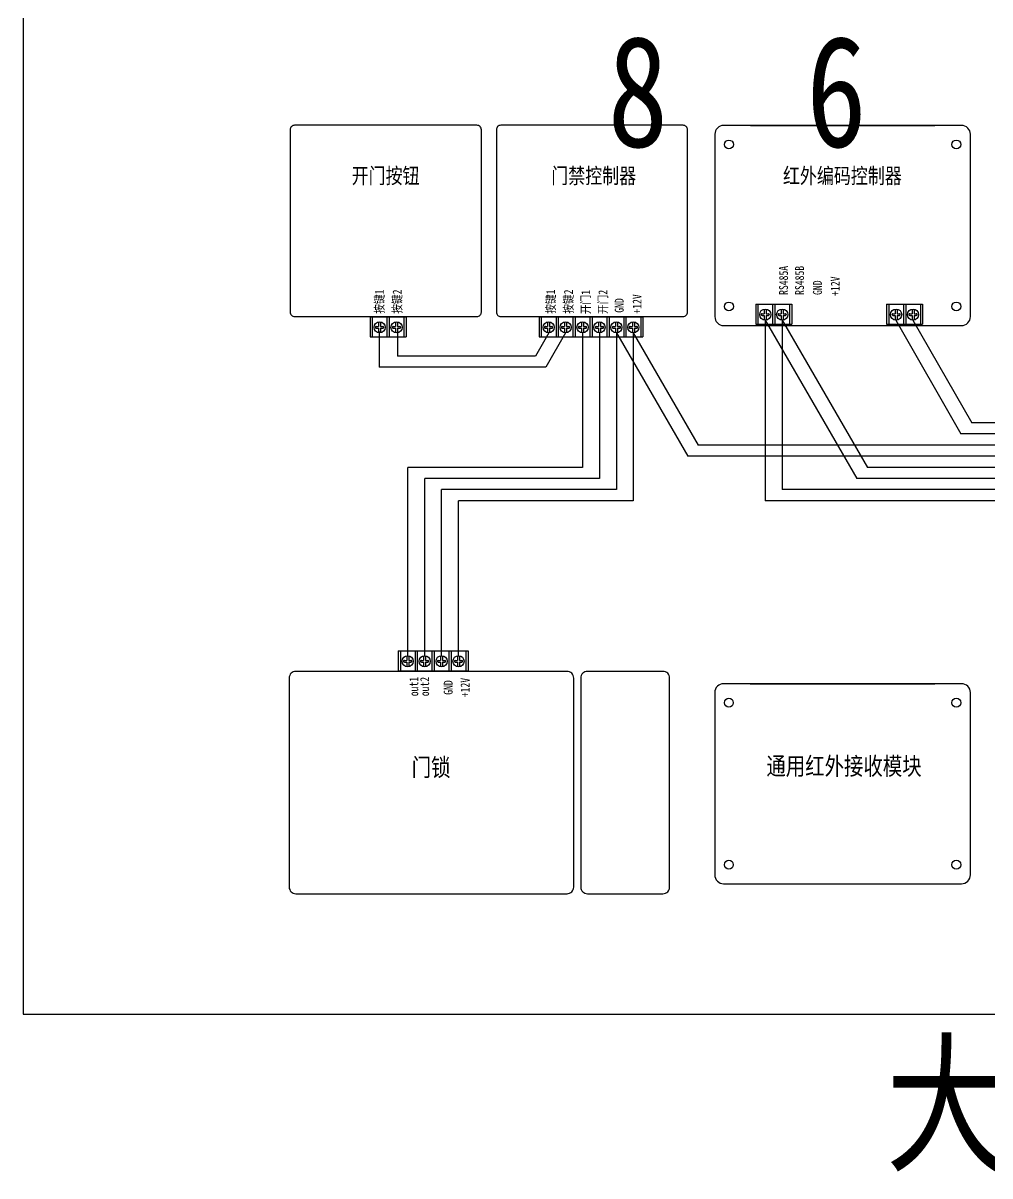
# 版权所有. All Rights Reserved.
# Model space of a CAD drawing. Extents: x 1266371 to 1373991, y 308041 to 309598.
# Drawn here: x 1266785 to 1267220, y 308041 to 308560 of the extents above; entities that cross this region are included whole.
import ezdxf
from ezdxf.enums import TextEntityAlignment as Align

# ---------------------------------------------------------------- set-up
doc = ezdxf.new("R2010")
doc.units = 0
doc.header["$LTSCALE"] = 1000
doc.header["$MEASUREMENT"] = 0
doc.layers.get('0').update_dxf_attribs({"linetype": 'CONTINUOUS'})
doc.styles.add('-宋体', font='', dxfattribs={"width": 0.8})
doc.styles.get('-宋体').set_extended_font_data('SimSun')

msp = doc.modelspace()

# ---------------------------------------------------------------- linework, layer by layer
for p, q in [((1267111.96, 308513.84), (1267194.96, 308513.84)), ((1267114.35, 308433.45), (1267130.59, 308433.45)), ((1267114.35, 308433.45), (1267114.35, 308424.45)), ((1267115.35, 308433.45), (1267115.35, 308424.45)), ((1267118.2, 308431.24), (1267118.2, 308429.16)), ((1267119.1, 308431.24), (1267119.1, 308429.16)), ((1267121.97, 308433.45), (1267121.97, 308424.45)), ((1267122.97, 308433.45), (1267122.97, 308424.45)), ((1267125.82, 308431.24), (1267125.82, 308429.16)), ((1267126.72, 308431.24), (1267126.72, 308429.16)), ((1267129.59, 308433.45), (1267129.59, 308424.45)), ((1267130.59, 308433.45), (1267130.59, 308424.45)), ((1267173.2, 308433.45), (1267173.2, 308424.45)), ((1267173.2, 308433.45), (1267189.44, 308433.45)), ((1267174.2, 308433.45), (1267174.2, 308424.45)), ((1267177.05, 308431.24), (1267177.05, 308429.16)), ((1267177.95, 308431.24), (1267177.95, 308429.16)), ((1267180.82, 308433.45), (1267180.82, 308424.45)), ((1267181.82, 308433.45), (1267181.82, 308424.45)), ((1267184.67, 308431.24), (1267184.67, 308429.16)), ((1267185.57, 308431.24), (1267185.57, 308429.16)), ((1267188.44, 308433.45), (1267188.44, 308424.45)), ((1267189.44, 308433.45), (1267189.44, 308424.45)), ((1266940.84, 308427.69), (1266957.08, 308427.69)), ((1266940.84, 308427.69), (1266940.84, 308418.69)), ((1266941.84, 308427.69), (1266941.84, 308418.69)), ((1266948.46, 308427.69), (1266948.46, 308418.69)), ((1266949.46, 308427.69), (1266949.46, 308418.69)), ((1266956.08, 308427.69), (1266956.08, 308418.69)), ((1266957.08, 308427.69), (1266957.08, 308418.69)), ((1267016.89, 308427.74), (1267063.61, 308427.74)), ((1267016.89, 308427.74), (1267016.89, 308418.74)), ((1267016.89, 308427.74), (1267063.61, 308427.74)), ((1267016.89, 308427.74), (1267016.89, 308418.74)), ((1267017.89, 308427.74), (1267017.89, 308418.74)), ((1267017.89, 308427.74), (1267017.89, 308418.74)), ((1267024.51, 308427.74), (1267024.51, 308418.74)), ((1267024.51, 308427.74), (1267024.51, 308418.74)), ((1267025.51, 308427.74), (1267025.51, 308418.74)), ((1267025.51, 308427.74), (1267025.51, 308418.74)), ((1267032.13, 308427.74), (1267032.13, 308418.74)), ((1267032.13, 308427.74), (1267032.13, 308418.74)), ((1267033.13, 308427.74), (1267033.13, 308418.74)), ((1267033.13, 308427.74), (1267033.13, 308418.74)), ((1267039.75, 308427.74), (1267039.75, 308418.74)), ((1267039.75, 308427.74), (1267039.75, 308418.74)), ((1267040.75, 308427.74), (1267040.75, 308418.74)), ((1267040.75, 308427.74), (1267040.75, 308418.74)), ((1267047.37, 308427.74), (1267047.37, 308418.74)), ((1267047.37, 308427.74), (1267047.37, 308418.74)), ((1267048.37, 308427.74), (1267048.37, 308418.74)), ((1267048.37, 308427.74), (1267048.37, 308418.74)), ((1267054.99, 308427.74), (1267054.99, 308418.74)), ((1267054.99, 308427.74), (1267054.99, 308418.74)), ((1267055.99, 308427.74), (1267055.99, 308418.74)), ((1267055.99, 308427.74), (1267055.99, 308418.74)), ((1267062.61, 308427.74), (1267062.61, 308418.74)), ((1267062.61, 308427.74), (1267062.61, 308418.74)), ((1267063.61, 308427.74), (1267063.61, 308418.74)), ((1267063.61, 308427.74), (1267063.61, 308418.74)), ((1267117.18, 308429.16), (1267118.2, 308429.16)), ((1267117.18, 308428.39), (1267118.2, 308428.39)), ((1267118.2, 308428.39), (1267118.2, 308426.29)), ((1267119.1, 308429.16), (1267120.11, 308429.16)), ((1267119.1, 308428.39), (1267119.1, 308426.29)), ((1267119.1, 308428.39), (1267120.13, 308428.39)), ((1267124.8, 308429.16), (1267125.82, 308429.16)), ((1267124.8, 308428.39), (1267125.82, 308428.39)), ((1267125.82, 308428.39), (1267125.82, 308426.29)), ((1267126.72, 308429.16), (1267127.73, 308429.16)), ((1267126.72, 308428.39), (1267126.72, 308426.29)), ((1267126.72, 308428.39), (1267127.75, 308428.39)), ((1267176.03, 308429.16), (1267177.05, 308429.16)), ((1267176.03, 308428.39), (1267177.05, 308428.39)), ((1267177.05, 308428.39), (1267177.05, 308426.29)), ((1267177.95, 308429.16), (1267178.96, 308429.16)), ((1267177.95, 308428.39), (1267177.95, 308426.29)), ((1267177.95, 308428.39), (1267178.98, 308428.39)), ((1267183.65, 308429.16), (1267184.67, 308429.16)), ((1267183.65, 308428.39), (1267184.67, 308428.39)), ((1267184.67, 308428.39), (1267184.67, 308426.29)), ((1267185.57, 308429.16), (1267186.58, 308429.16)), ((1267185.57, 308428.39), (1267185.57, 308426.29)), ((1267185.57, 308428.39), (1267186.6, 308428.39)), ((1266943.68, 308423.41), (1266944.7, 308423.41)), ((1266943.68, 308422.63), (1266944.7, 308422.63)), ((1266944.7, 308425.48), (1266944.7, 308423.41)), ((1266944.7, 308422.63), (1266944.7, 308420.54)), ((1266945.59, 308425.49), (1266945.59, 308423.41)), ((1266945.59, 308423.41), (1266946.61, 308423.41)), ((1266945.59, 308422.63), (1266945.59, 308420.54)), ((1266945.59, 308422.63), (1266946.63, 308422.63)), ((1266951.3, 308423.41), (1266952.32, 308423.41)), ((1266951.3, 308422.63), (1266952.32, 308422.63)), ((1266952.32, 308425.48), (1266952.32, 308423.41)), ((1266952.32, 308422.63), (1266952.32, 308420.54)), ((1266953.21, 308425.49), (1266953.21, 308423.41)), ((1266953.21, 308423.41), (1266954.23, 308423.41)), ((1266953.21, 308422.63), (1266953.21, 308420.54)), ((1266953.21, 308422.63), (1266954.25, 308422.63)), ((1267019.73, 308423.45), (1267020.75, 308423.45)), ((1267019.73, 308423.45), (1267020.75, 308423.45)), ((1267019.73, 308422.68), (1267020.75, 308422.68)), ((1267019.73, 308422.68), (1267020.75, 308422.68)), ((1267020.75, 308425.53), (1267020.75, 308423.45)), ((1267020.75, 308425.53), (1267020.75, 308423.45)), ((1267020.75, 308422.68), (1267020.75, 308420.58)), ((1267020.75, 308422.68), (1267020.75, 308420.58)), ((1267021.65, 308425.53), (1267021.65, 308423.45)), ((1267021.65, 308425.53), (1267021.65, 308423.45)), ((1267021.65, 308423.45), (1267022.66, 308423.45)), ((1267021.65, 308423.45), (1267022.66, 308423.45)), ((1267021.65, 308422.68), (1267021.65, 308420.58)), ((1267021.65, 308422.68), (1267022.68, 308422.68)), ((1267021.65, 308422.68), (1267021.65, 308420.58)), ((1267021.65, 308422.68), (1267022.68, 308422.68)), ((1267027.35, 308423.45), (1267028.37, 308423.45)), ((1267027.35, 308423.45), (1267028.37, 308423.45)), ((1267027.35, 308422.68), (1267028.37, 308422.68)), ((1267027.35, 308422.68), (1267028.37, 308422.68)), ((1267028.37, 308425.53), (1267028.37, 308423.45)), ((1267028.37, 308425.53), (1267028.37, 308423.45)), ((1267028.37, 308422.68), (1267028.37, 308420.58)), ((1267028.37, 308422.68), (1267028.37, 308420.58)), ((1267029.27, 308425.53), (1267029.27, 308423.45)), ((1267029.27, 308425.53), (1267029.27, 308423.45)), ((1267029.27, 308423.45), (1267030.28, 308423.45)), ((1267029.27, 308423.45), (1267030.28, 308423.45)), ((1267029.27, 308422.68), (1267029.27, 308420.58)), ((1267029.27, 308422.68), (1267030.3, 308422.68)), ((1267029.27, 308422.68), (1267029.27, 308420.58)), ((1267029.27, 308422.68), (1267030.3, 308422.68)), ((1267034.97, 308423.45), (1267035.99, 308423.45)), ((1267034.97, 308423.45), (1267035.99, 308423.45)), ((1267034.97, 308422.68), (1267035.99, 308422.68)), ((1267034.97, 308422.68), (1267035.99, 308422.68)), ((1267035.99, 308425.53), (1267035.99, 308423.45)), ((1267035.99, 308425.53), (1267035.99, 308423.45)), ((1267035.99, 308422.68), (1267035.99, 308420.58)), ((1267035.99, 308422.68), (1267035.99, 308420.58)), ((1267036.89, 308425.53), (1267036.89, 308423.45)), ((1267036.89, 308425.53), (1267036.89, 308423.45)), ((1267036.89, 308423.45), (1267037.9, 308423.45)), ((1267036.89, 308423.45), (1267037.9, 308423.45)), ((1267036.89, 308422.68), (1267036.89, 308420.58)), ((1267036.89, 308422.68), (1267037.92, 308422.68)), ((1267036.89, 308422.68), (1267036.89, 308420.58)), ((1267036.89, 308422.68), (1267037.92, 308422.68)), ((1267042.59, 308423.45), (1267043.61, 308423.45)), ((1267042.59, 308423.45), (1267043.61, 308423.45)), ((1267042.59, 308422.68), (1267043.61, 308422.68)), ((1267042.59, 308422.68), (1267043.61, 308422.68)), ((1267043.61, 308425.53), (1267043.61, 308423.45)), ((1267043.61, 308425.53), (1267043.61, 308423.45)), ((1267043.61, 308422.68), (1267043.61, 308420.58)), ((1267043.61, 308422.68), (1267043.61, 308420.58)), ((1267044.51, 308425.53), (1267044.51, 308423.45)), ((1267044.51, 308425.53), (1267044.51, 308423.45)), ((1267044.51, 308423.45), (1267045.52, 308423.45)), ((1267044.51, 308423.45), (1267045.52, 308423.45)), ((1267044.51, 308422.68), (1267044.51, 308420.58)), ((1267044.51, 308422.68), (1267045.54, 308422.68)), ((1267044.51, 308422.68), (1267044.51, 308420.58)), ((1267044.51, 308422.68), (1267045.54, 308422.68)), ((1267050.21, 308423.45), (1267051.23, 308423.45)), ((1267050.21, 308423.45), (1267051.23, 308423.45)), ((1267050.21, 308422.68), (1267051.23, 308422.68)), ((1267050.21, 308422.68), (1267051.23, 308422.68)), ((1267051.23, 308425.53), (1267051.23, 308423.45)), ((1267051.23, 308425.53), (1267051.23, 308423.45)), ((1267051.23, 308422.68), (1267051.23, 308420.58)), ((1267051.23, 308422.68), (1267051.23, 308420.58)), ((1267052.13, 308425.53), (1267052.13, 308423.45)), ((1267052.13, 308425.53), (1267052.13, 308423.45)), ((1267052.13, 308423.45), (1267053.14, 308423.45)), ((1267052.13, 308423.45), (1267053.14, 308423.45)), ((1267052.13, 308422.68), (1267052.13, 308420.58)), ((1267052.13, 308422.68), (1267053.16, 308422.68)), ((1267052.13, 308422.68), (1267052.13, 308420.58)), ((1267052.13, 308422.68), (1267053.16, 308422.68)), ((1267057.83, 308423.45), (1267058.85, 308423.45)), ((1267057.83, 308423.45), (1267058.85, 308423.45)), ((1267057.83, 308422.68), (1267058.85, 308422.68)), ((1267057.83, 308422.68), (1267058.85, 308422.68)), ((1267058.85, 308425.53), (1267058.85, 308423.45)), ((1267058.85, 308425.53), (1267058.85, 308423.45)), ((1267058.85, 308422.68), (1267058.85, 308420.58)), ((1267058.85, 308422.68), (1267058.85, 308420.58)), ((1267059.75, 308425.53), (1267059.75, 308423.45)), ((1267059.75, 308425.53), (1267059.75, 308423.45)), ((1267059.75, 308423.45), (1267060.76, 308423.45)), ((1267059.75, 308423.45), (1267060.76, 308423.45)), ((1267059.75, 308422.68), (1267059.75, 308420.58)), ((1267059.75, 308422.68), (1267060.78, 308422.68)), ((1267059.75, 308422.68), (1267059.75, 308420.58)), ((1267059.75, 308422.68), (1267060.78, 308422.68)), ((1267111.96, 308423.84), (1267194.96, 308423.84)), ((1267114.35, 308424.45), (1267130.59, 308424.45)), ((1267173.2, 308424.45), (1267189.44, 308424.45)), ((1266940.84, 308418.69), (1266957.08, 308418.69)), ((1267016.89, 308418.74), (1267063.61, 308418.74)), ((1267016.89, 308418.74), (1267063.61, 308418.74)), ((1266953.48, 308277.54), (1266984.96, 308277.54)), ((1266953.48, 308277.54), (1266953.48, 308268.54)), ((1266954.48, 308277.54), (1266954.48, 308268.54)), ((1266957.33, 308275.33), (1266957.33, 308273.26)), ((1266958.23, 308275.33), (1266958.23, 308273.26)), ((1266961.1, 308277.54), (1266961.1, 308268.54)), ((1266962.1, 308277.54), (1266962.1, 308268.54)), ((1266964.95, 308275.33), (1266964.95, 308273.26)), ((1266965.85, 308275.33), (1266965.85, 308273.26)), ((1266968.72, 308277.54), (1266968.72, 308268.54)), ((1266969.72, 308277.54), (1266969.72, 308268.54)), ((1266972.57, 308275.33), (1266972.57, 308273.26)), ((1266973.47, 308275.33), (1266973.47, 308273.26)), ((1266976.34, 308277.54), (1266976.34, 308268.54)), ((1266977.34, 308277.54), (1266977.34, 308268.54)), ((1266980.19, 308275.33), (1266980.19, 308273.26)), ((1266981.09, 308275.33), (1266981.09, 308273.26)), ((1266983.96, 308277.54), (1266983.96, 308268.54)), ((1266984.96, 308277.54), (1266984.96, 308268.54)), ((1266956.31, 308272.48), (1266957.33, 308272.48)), ((1266956.32, 308273.26), (1266957.33, 308273.26)), ((1266957.33, 308272.48), (1266957.33, 308270.39)), ((1266958.23, 308273.26), (1266959.25, 308273.26)), ((1266958.23, 308272.48), (1266958.23, 308270.39)), ((1266958.23, 308272.48), (1266959.26, 308272.48)), ((1266963.93, 308272.48), (1266964.95, 308272.48)), ((1266963.94, 308273.26), (1266964.95, 308273.26)), ((1266964.95, 308272.48), (1266964.95, 308270.39)), ((1266965.85, 308273.26), (1266966.87, 308273.26)), ((1266965.85, 308272.48), (1266965.85, 308270.39)), ((1266965.85, 308272.48), (1266966.88, 308272.48)), ((1266971.55, 308272.48), (1266972.57, 308272.48)), ((1266971.56, 308273.26), (1266972.57, 308273.26)), ((1266972.57, 308272.48), (1266972.57, 308270.39)), ((1266973.47, 308273.26), (1266974.49, 308273.26)), ((1266973.47, 308272.48), (1266973.47, 308270.39)), ((1266973.47, 308272.48), (1266974.5, 308272.48)), ((1266979.17, 308272.48), (1266980.19, 308272.48)), ((1266979.18, 308273.26), (1266980.19, 308273.26)), ((1266980.19, 308272.48), (1266980.19, 308270.39)), ((1266981.09, 308273.26), (1266982.11, 308273.26)), ((1266981.09, 308272.48), (1266981.09, 308270.39)), ((1266981.09, 308272.48), (1266982.12, 308272.48)), ((1266953.48, 308268.54), (1266984.96, 308268.54)), ((1267111.93, 308262.78), (1267194.93, 308262.78)), ((1267111.93, 308172.79), (1267194.93, 308172.79))]:
    msp.add_line(p, q)
at = {"color": 1}
for p, q in [((1267118.63, 308426.26), (1267159.82, 308355.07)), ((1267118.63, 308426.26), (1267118.63, 308345.07)), ((1267126.27, 308426.27), (1267164.58, 308360.07)), ((1267126.27, 308426.26), (1267126.27, 308350.07)), ((1267177.37, 308426.26), (1267206.68, 308375.07)), ((1267185.1, 308426.26), (1267211.54, 308380.07)), ((1266944.99, 308421.12), (1266944.99, 308405.06)), ((1266953.14, 308421.12), (1266953.14, 308410.06)), ((1267021.21, 308420.54), (1267015.21, 308410.05)), ((1267028.83, 308420.54), (1267019.97, 308405.06)), ((1267036.44, 308420.54), (1267036.44, 308360.07)), ((1267044.06, 308420.54), (1267044.06, 308355.07)), ((1267051.68, 308420.55), (1267083.78, 308365.07)), ((1267051.68, 308420.55), (1267051.68, 308350.07)), ((1267059.29, 308420.54), (1267088.49, 308370.07)), ((1267059.29, 308420.54), (1267059.29, 308345.07)), ((1267015.21, 308410.05), (1266953.14, 308410.06)), ((1267019.97, 308405.06), (1266944.99, 308405.06)), ((1268143.61, 308380.07), (1267211.54, 308380.07)), ((1268134.19, 308375.07), (1267206.68, 308375.07)), ((1268124.54, 308370.07), (1267088.49, 308370.07)), ((1268115.12, 308365.07), (1267083.78, 308365.07)), ((1266957.78, 308275.37), (1266957.78, 308360.07)), ((1267036.44, 308360.07), (1266957.78, 308360.07)), ((1267400.28, 308360.07), (1267164.58, 308360.07)), ((1266965.44, 308275.37), (1266965.44, 308355.07)), ((1267044.06, 308355.07), (1266965.44, 308355.07)), ((1267389.76, 308355.07), (1267159.82, 308355.07)), ((1266973.05, 308275.37), (1266973.05, 308350.07)), ((1267051.68, 308350.07), (1266973.05, 308350.07)), ((1267477.42, 308350.07), (1267126.27, 308350.07)), ((1266980.66, 308275.37), (1266980.66, 308345.07)), ((1267059.29, 308345.07), (1266980.66, 308345.07)), ((1267469.39, 308345.07), (1267118.63, 308345.07))]:
    msp.add_line(p, q, dxfattribs=at)
msp.add_lwpolyline([(1266784.74, 308114.1), (1268284.74, 308114.1), (1268284.74, 309034.1), (1266784.74, 309034.1)], close=True)
for points in [[(1266906.92, 308427.88), (1266988.92, 308427.88, 0.414214), (1266990.92, 308429.88), (1266990.92, 308511.88, 0.414214), (1266988.92, 308513.88), (1266906.92, 308513.88, 0.414214), (1266904.92, 308511.88), (1266904.92, 308429.88, 0.414214)], [(1266999.67, 308427.88), (1267081.67, 308427.88, 0.414214), (1267083.67, 308429.88), (1267083.67, 308511.88, 0.414214), (1267081.67, 308513.88), (1266999.67, 308513.88, 0.414214), (1266997.67, 308511.88), (1266997.67, 308429.88, 0.414214)], [(1267099.96, 308423.83), (1267206.96, 308423.83, 0.414214), (1267210.96, 308427.83), (1267210.96, 308509.83, 0.414214), (1267206.96, 308513.83), (1267099.96, 308513.83, 0.414214), (1267095.96, 308509.83), (1267095.96, 308427.83, 0.414214)], [(1266907.46, 308168.32), (1267029.46, 308168.32, 0.414214), (1267032.46, 308171.32), (1267032.46, 308265.32, 0.414214), (1267029.46, 308268.32), (1266907.46, 308268.32, 0.414214), (1266904.46, 308265.32), (1266904.46, 308171.32, 0.414214)], [(1267038.64, 308168.32), (1267072.64, 308168.32, 0.414214), (1267075.64, 308171.32), (1267075.64, 308265.32, 0.414214), (1267072.64, 308268.32), (1267038.64, 308268.32, 0.414214), (1267035.64, 308265.32), (1267035.64, 308171.32, 0.414214)], [(1267099.93, 308172.78), (1267206.93, 308172.78, 0.414214), (1267210.93, 308176.78), (1267210.93, 308258.78, 0.414214), (1267206.93, 308262.78), (1267099.93, 308262.78, 0.414214), (1267095.93, 308258.78), (1267095.93, 308176.78, 0.414214)]]:
    msp.add_lwpolyline(points, format="xyb", close=True)
for centre, radius in [((1267102.3, 308505.27), 2), ((1267204.62, 308505.27), 2), ((1267102.3, 308432.42), 2), ((1267118.65, 308428.76), 2.51), ((1267126.27, 308428.76), 2.51), ((1267177.51, 308428.76), 2.51), ((1267185.13, 308428.76), 2.51), ((1267204.62, 308432.42), 2), ((1266945.15, 308423.01), 2.51), ((1266952.77, 308423.01), 2.51), ((1267021.2, 308423.05), 2.51), ((1267021.2, 308423.05), 2.51), ((1267028.82, 308423.05), 2.51), ((1267028.82, 308423.05), 2.51), ((1267036.44, 308423.05), 2.51), ((1267036.44, 308423.05), 2.51), ((1267044.06, 308423.05), 2.51), ((1267044.06, 308423.05), 2.51), ((1267051.68, 308423.05), 2.51), ((1267051.68, 308423.05), 2.51), ((1267059.3, 308423.05), 2.51), ((1267059.3, 308423.05), 2.51), ((1266957.79, 308272.86), 2.51), ((1266965.41, 308272.86), 2.51), ((1266973.03, 308272.86), 2.51), ((1266980.65, 308272.86), 2.51), ((1267102.27, 308254.22), 2), ((1267204.6, 308254.22), 2), ((1267102.27, 308181.37), 2), ((1267204.6, 308181.37), 2)]:
    msp.add_circle(centre, radius)
for centre, start, end in [((1267117.17, 308428.78), 88.0266, 271.7737), ((1267120.13, 308428.78), 268.2263, 91.9734), ((1267124.79, 308428.78), 88.0266, 271.7737), ((1267127.75, 308428.78), 268.2263, 91.9734), ((1267176.02, 308428.78), 88.0266, 271.7737), ((1267178.98, 308428.78), 268.2263, 91.9734), ((1267183.64, 308428.78), 88.0266, 271.7737), ((1267186.6, 308428.78), 268.2263, 91.9734), ((1266943.66, 308423.02), 88.0266, 271.7737), ((1266946.62, 308423.02), 268.2263, 91.9734), ((1266951.28, 308423.02), 88.0266, 271.7737), ((1266954.24, 308423.02), 268.2263, 91.9734), ((1267019.72, 308423.06), 88.0266, 271.7737), ((1267019.72, 308423.06), 88.0266, 271.7737), ((1267022.67, 308423.06), 268.2263, 91.9734), ((1267022.67, 308423.06), 268.2263, 91.9734), ((1267027.34, 308423.06), 88.0266, 271.7737), ((1267027.34, 308423.06), 88.0266, 271.7737), ((1267030.29, 308423.06), 268.2263, 91.9734), ((1267030.29, 308423.06), 268.2263, 91.9734), ((1267034.96, 308423.06), 88.0266, 271.7737), ((1267034.96, 308423.06), 88.0266, 271.7737), ((1267037.91, 308423.06), 268.2263, 91.9734), ((1267037.91, 308423.06), 268.2263, 91.9734), ((1267042.58, 308423.06), 88.0266, 271.7737), ((1267042.58, 308423.06), 88.0266, 271.7737), ((1267045.53, 308423.06), 268.2263, 91.9734), ((1267045.53, 308423.06), 268.2263, 91.9734), ((1267050.2, 308423.06), 88.0266, 271.7737), ((1267050.2, 308423.06), 88.0266, 271.7737), ((1267053.15, 308423.06), 268.2263, 91.9734), ((1267053.15, 308423.06), 268.2263, 91.9734), ((1267057.82, 308423.06), 88.0266, 271.7737), ((1267057.82, 308423.06), 88.0266, 271.7737), ((1267060.77, 308423.06), 268.2263, 91.9734), ((1267060.77, 308423.06), 268.2263, 91.9734), ((1266956.3, 308272.87), 88.0266, 271.7737), ((1266959.26, 308272.87), 268.2263, 91.9734), ((1266963.92, 308272.87), 88.0266, 271.7737), ((1266966.88, 308272.87), 268.2263, 91.9734), ((1266971.54, 308272.87), 88.0266, 271.7737), ((1266974.5, 308272.87), 268.2263, 91.9734), ((1266979.16, 308272.87), 88.0266, 271.7737), ((1266982.12, 308272.87), 268.2263, 91.9734)]:
    msp.add_arc(centre, 0.388, start, end)

# ---------------------------------------------------------------- texts
at = {"style": '-宋体', "width": 0.8}
for s, height, p in [('8', 50, (1267061.37, 308528.78)), ('6', 50, (1267150.68, 308528.78)), ('开门按钮', 7, (1266947.84, 308491.34)), ('门禁控制器', 7, (1267041.47, 308491.34)), ('红外编码控制器', 7, (1267153.33, 308491.34)), ('门锁', 8, (1266968.31, 308225.34)), ('通用红外接收模块', 8, (1267154.08, 308225.85)), ('大致数了一下，有130多条导线', 50, (1267541.01, 308073.77))]:
    msp.add_text(s, height=height, dxfattribs=at).set_placement(p, align=Align.MIDDLE)
for s, p in [('RS485A', (1267126.85, 308444.14)), ('RS485B', (1267134.07, 308444.14)), ('GND', (1267142.1, 308440.86)), ('+12V', (1267150.1, 308441.54)), ('按键1', (1266944.95, 308434.58)), ('按键2', (1266952.95, 308434.59)), ('按键1', (1267022.02, 308434.58)), ('按键2', (1267030.02, 308434.59)), ('开门1', (1267037.81, 308434.39)), ('开门2', (1267045.51, 308434.43)), ('GND', (1267052.95, 308432.86)), ('+12V', (1267060.96, 308433.54)), ('out1', (1266960.55, 308261.49)), ('out2', (1266965.44, 308261.49)), ('+12V', (1266983.6, 308261.04)), ('GND', (1266975.99, 308261.04))]:
    msp.add_text(s, height=4, rotation=90, dxfattribs=at).set_placement(p, align=Align.MIDDLE)

doc.saveas('drawing.dxf')
